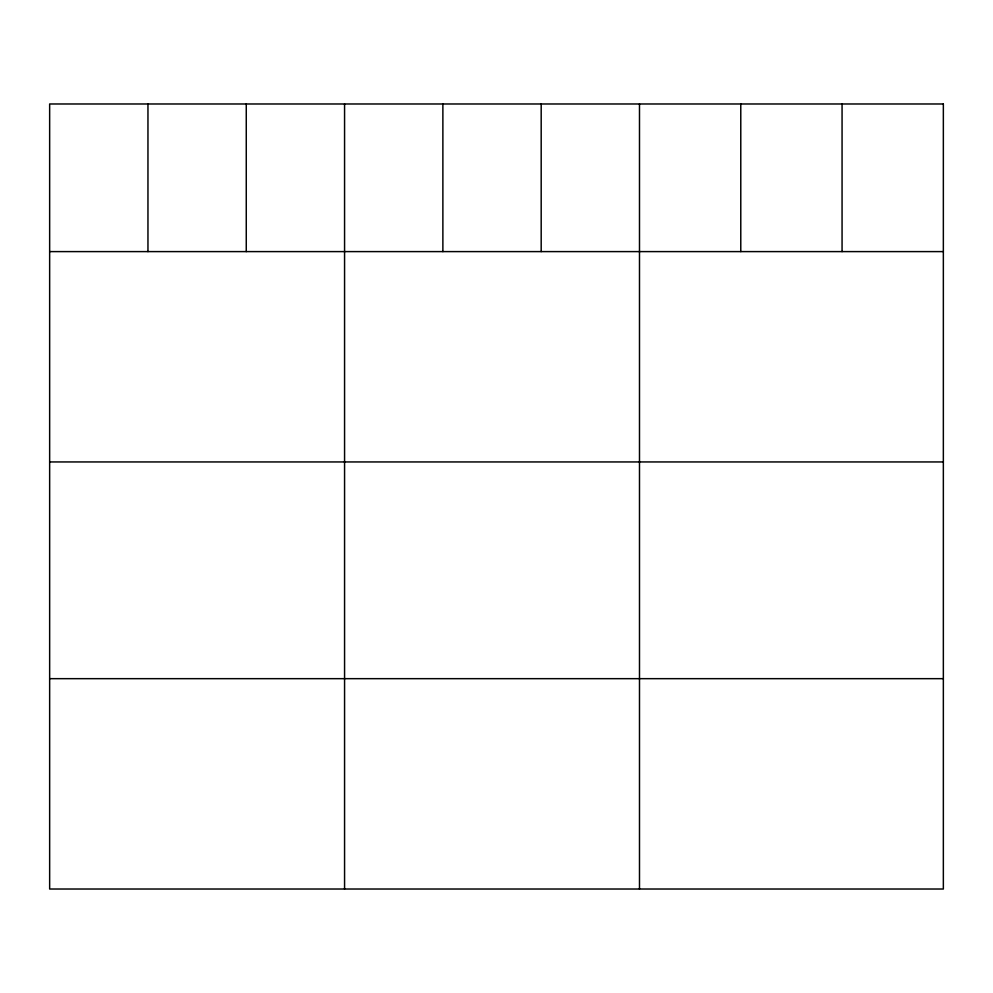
<?xml version="1.0" encoding="UTF-8"?>
<svg xmlns="http://www.w3.org/2000/svg" width="993" height="993" viewBox="0 0 993 993"><rect width="100%" height="100%" fill="white"/><g stroke="black" fill="none" stroke-linecap="round" stroke-linejoin="round"><path stroke-width="1.49" d="M49.65 251.601L943.35 251.601M49.65 461.944L943.35 461.944M49.65 678.666L943.35 678.666M842.064 103.98L842.064 251.601M740.778 103.98L740.778 251.601M639.492 103.98L639.492 889.02M541.185 103.98L541.185 251.601M442.878 103.98L442.878 251.601M344.571 103.98L344.571 889.02M246.264 103.98L246.264 251.601M147.957 103.98L147.957 251.601M943.35 103.98L49.65 103.98L49.65 889.02L943.35 889.02L943.35 103.98"/></g></svg>
